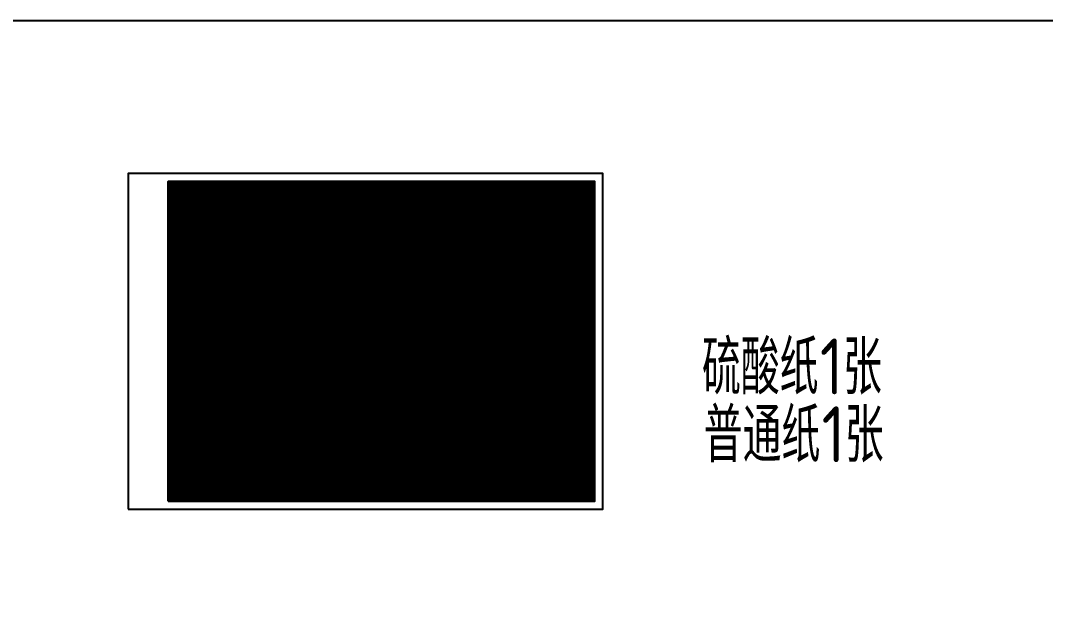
# Model space of a CAD drawing. Header units: millimetres. Extents: x 38046 to 69892, y 8139 to 15731.
# Drawn here: x 42088 to 42730, y 13025 to 13397 of the extents above; entities that cross this region are included whole.
import ezdxf

# ---------------------------------------------------------------- set-up
doc = ezdxf.new("R2010")
doc.units = ezdxf.units.MM
doc.header["$LTSCALE"] = 1000
doc.header["$MEASUREMENT"] = 0
doc.layers.get('0').update_dxf_attribs({"color": 3})
for name, color, linetype in [('PUB_TEXT', 3, 'Continuous'), ('PUB_TITLE', 4, 'Continuous'), ('图层3', 253, 'Continuous')]:
    doc.layers.add(name, color=color, linetype=linetype)
doc.layers.add('图层2', color=7, linetype='Continuous', true_color=0xd6d6d6)
doc.styles.get("Standard").update_dxf_attribs({"font": 'gbenor.shx', "bigfont": 'gbcbig.shx'})

msp = doc.modelspace()

# ---------------------------------------------------------------- linework, layer by layer
for p, q in [((42447.84, 13296.29), (42180.84, 13296.29)), ((42180.84, 13096.29), (42180.84, 13296.29)), ((42180.84, 13096.29), (42180.84, 13296.29)), ((42180.84, 13096.29), (42180.84, 13296.29)), ((42190.84, 13096.29), (42190.84, 13296.29)), ((42190.84, 13096.29), (42190.84, 13296.29)), ((42200.84, 13096.29), (42200.84, 13296.29)), ((42210.84, 13096.29), (42210.84, 13296.29)), ((42220.84, 13096.29), (42220.84, 13296.29)), ((42230.84, 13096.29), (42230.84, 13296.29)), ((42240.84, 13096.29), (42240.84, 13296.29)), ((42250.84, 13096.29), (42250.84, 13296.29)), ((42260.84, 13096.29), (42260.84, 13296.29)), ((42270.84, 13096.29), (42270.84, 13296.29)), ((42280.84, 13096.29), (42280.84, 13296.29)), ((42290.84, 13096.29), (42290.84, 13296.29)), ((42300.84, 13096.29), (42300.84, 13296.29)), ((42310.84, 13096.29), (42310.84, 13296.29)), ((42310.84, 13096.29), (42310.84, 13296.29)), ((42320.84, 13096.29), (42320.84, 13296.29)), ((42330.84, 13096.29), (42330.84, 13296.29)), ((42340.84, 13096.29), (42340.84, 13296.29)), ((42350.84, 13096.29), (42350.84, 13296.29)), ((42360.84, 13096.29), (42360.84, 13296.29)), ((42370.84, 13096.29), (42370.84, 13296.29)), ((42370.84, 13096.29), (42370.84, 13296.29)), ((42380.84, 13096.29), (42380.84, 13296.29)), ((42390.84, 13096.29), (42390.84, 13296.29)), ((42400.84, 13096.29), (42400.84, 13296.29)), ((42410.84, 13096.29), (42410.84, 13296.29)), ((42420.84, 13096.29), (42420.84, 13296.29)), ((42430.84, 13096.29), (42430.84, 13296.29)), ((42440.84, 13096.29), (42440.84, 13296.29)), ((42447.84, 13286.29), (42180.84, 13286.29)), ((42447.84, 13276.29), (42180.84, 13276.29)), ((42447.84, 13266.29), (42180.84, 13266.29)), ((42447.84, 13256.29), (42180.84, 13256.29)), ((42447.84, 13246.29), (42180.84, 13246.29)), ((42447.84, 13236.29), (42180.84, 13236.29)), ((42447.84, 13236.29), (42180.84, 13236.29)), ((42447.84, 13226.29), (42180.84, 13226.29)), ((42447.84, 13216.29), (42180.84, 13216.29)), ((42447.84, 13206.29), (42180.84, 13206.29)), ((42447.84, 13196.29), (42180.84, 13196.29)), ((42447.84, 13186.29), (42180.84, 13186.29)), ((42447.84, 13176.29), (42180.84, 13176.29)), ((42447.84, 13166.29), (42180.84, 13166.29)), ((42447.84, 13156.29), (42180.84, 13156.29)), ((42447.84, 13146.29), (42180.84, 13146.29)), ((42447.84, 13136.29), (42180.84, 13136.29)), ((42447.84, 13126.29), (42180.84, 13126.29)), ((42447.84, 13116.29), (42180.84, 13116.29)), ((42447.84, 13116.29), (42180.84, 13116.29)), ((42447.84, 13106.29), (42180.84, 13106.29)), ((42447.84, 13106.29), (42180.84, 13106.29)), ((42447.84, 13106.29), (42180.84, 13106.29)), ((42447.84, 13096.29), (42180.84, 13096.29))]:
    msp.add_line(p, q)
at = {"layer": 'PUB_TITLE'}
for points in [[(42155.84, 13091.29), (42452.84, 13091.29), (42452.84, 13301.29), (42155.84, 13301.29)], [(42180.84, 13096.29), (42447.84, 13096.29), (42447.84, 13296.29), (42180.84, 13296.29)]]:
    msp.add_lwpolyline(points, close=True, dxfattribs=at)
at = {"layer": '图层2'}
for p, q in [((42447.84, 13296.29), (42180.84, 13296.29)), ((42180.84, 13296.29), (42180.84, 13096.29)), ((42447.84, 13295.29), (42180.84, 13295.29)), ((42447.84, 13294.29), (42180.84, 13294.29)), ((42447.84, 13293.29), (42180.84, 13293.29)), ((42181.84, 13296.29), (42181.84, 13096.29)), ((42182.84, 13296.29), (42182.84, 13096.29)), ((42183.84, 13296.29), (42183.84, 13096.29)), ((42184.84, 13296.29), (42184.84, 13096.29)), ((42185.84, 13296.29), (42185.84, 13096.29)), ((42186.84, 13296.29), (42186.84, 13096.29)), ((42187.84, 13296.29), (42187.84, 13096.29)), ((42188.84, 13296.29), (42188.84, 13096.29)), ((42189.84, 13296.29), (42189.84, 13096.29)), ((42191.84, 13296.29), (42191.84, 13096.29)), ((42192.84, 13296.29), (42192.84, 13096.29)), ((42193.84, 13296.29), (42193.84, 13096.29)), ((42194.84, 13296.29), (42194.84, 13096.29)), ((42195.84, 13296.29), (42195.84, 13096.29)), ((42196.84, 13296.29), (42196.84, 13096.29)), ((42197.84, 13296.29), (42197.84, 13096.29)), ((42198.84, 13296.29), (42198.84, 13096.29)), ((42199.84, 13296.29), (42199.84, 13096.29)), ((42201.84, 13296.29), (42201.84, 13096.29)), ((42202.84, 13296.29), (42202.84, 13096.29)), ((42203.84, 13296.29), (42203.84, 13096.29)), ((42204.84, 13296.29), (42204.84, 13096.29)), ((42205.84, 13296.29), (42205.84, 13096.29)), ((42206.84, 13296.29), (42206.84, 13096.29)), ((42207.84, 13296.29), (42207.84, 13096.29)), ((42208.84, 13296.29), (42208.84, 13096.29)), ((42209.84, 13296.29), (42209.84, 13096.29)), ((42211.84, 13296.29), (42211.84, 13096.29)), ((42212.84, 13296.29), (42212.84, 13096.29)), ((42213.84, 13296.29), (42213.84, 13096.29)), ((42214.84, 13296.29), (42214.84, 13096.29)), ((42215.84, 13296.29), (42215.84, 13096.29)), ((42216.84, 13296.29), (42216.84, 13096.29)), ((42217.84, 13296.29), (42217.84, 13096.29)), ((42218.84, 13296.29), (42218.84, 13096.29)), ((42219.84, 13296.29), (42219.84, 13096.29)), ((42221.84, 13296.29), (42221.84, 13096.29)), ((42222.84, 13296.29), (42222.84, 13096.29)), ((42223.84, 13296.29), (42223.84, 13096.29)), ((42224.84, 13296.29), (42224.84, 13096.29)), ((42225.84, 13296.29), (42225.84, 13096.29)), ((42226.84, 13296.29), (42226.84, 13096.29)), ((42227.84, 13296.29), (42227.84, 13096.29)), ((42228.84, 13296.29), (42228.84, 13096.29)), ((42229.84, 13296.29), (42229.84, 13096.29)), ((42231.84, 13296.29), (42231.84, 13096.29)), ((42232.84, 13296.29), (42232.84, 13096.29)), ((42233.84, 13296.29), (42233.84, 13096.29)), ((42234.84, 13296.29), (42234.84, 13096.29)), ((42235.84, 13296.29), (42235.84, 13096.29)), ((42236.84, 13296.29), (42236.84, 13096.29)), ((42237.84, 13296.29), (42237.84, 13096.29)), ((42238.84, 13296.29), (42238.84, 13096.29)), ((42239.84, 13296.29), (42239.84, 13096.29)), ((42241.84, 13296.29), (42241.84, 13096.29)), ((42242.84, 13296.29), (42242.84, 13096.29)), ((42243.84, 13296.29), (42243.84, 13096.29)), ((42244.84, 13296.29), (42244.84, 13096.29)), ((42245.84, 13296.29), (42245.84, 13096.29)), ((42246.84, 13296.29), (42246.84, 13096.29)), ((42247.84, 13296.29), (42247.84, 13096.29)), ((42248.84, 13296.29), (42248.84, 13096.29)), ((42249.84, 13296.29), (42249.84, 13096.29)), ((42251.84, 13296.29), (42251.84, 13096.29)), ((42252.84, 13296.29), (42252.84, 13096.29)), ((42253.84, 13296.29), (42253.84, 13096.29)), ((42254.84, 13296.29), (42254.84, 13096.29)), ((42255.84, 13296.29), (42255.84, 13096.29)), ((42256.84, 13296.29), (42256.84, 13096.29)), ((42257.84, 13296.29), (42257.84, 13096.29)), ((42258.84, 13296.29), (42258.84, 13096.29)), ((42259.84, 13296.29), (42259.84, 13096.29)), ((42261.84, 13296.29), (42261.84, 13096.29)), ((42262.84, 13296.29), (42262.84, 13096.29)), ((42263.84, 13296.29), (42263.84, 13096.29)), ((42264.84, 13296.29), (42264.84, 13096.29)), ((42265.84, 13296.29), (42265.84, 13096.29)), ((42266.84, 13296.29), (42266.84, 13096.29)), ((42267.84, 13296.29), (42267.84, 13096.29)), ((42268.84, 13296.29), (42268.84, 13096.29)), ((42269.84, 13296.29), (42269.84, 13096.29)), ((42271.84, 13296.29), (42271.84, 13096.29)), ((42272.84, 13296.29), (42272.84, 13096.29)), ((42273.84, 13296.29), (42273.84, 13096.29)), ((42274.84, 13296.29), (42274.84, 13096.29)), ((42275.84, 13296.29), (42275.84, 13096.29)), ((42276.84, 13296.29), (42276.84, 13096.29)), ((42277.84, 13296.29), (42277.84, 13096.29)), ((42278.84, 13296.29), (42278.84, 13096.29)), ((42279.84, 13296.29), (42279.84, 13096.29)), ((42281.84, 13296.29), (42281.84, 13096.29)), ((42282.84, 13296.29), (42282.84, 13096.29)), ((42283.84, 13296.29), (42283.84, 13096.29)), ((42284.84, 13296.29), (42284.84, 13096.29)), ((42285.84, 13296.29), (42285.84, 13096.29)), ((42286.84, 13296.29), (42286.84, 13096.29)), ((42287.84, 13296.29), (42287.84, 13096.29)), ((42288.84, 13296.29), (42288.84, 13096.29)), ((42289.84, 13296.29), (42289.84, 13096.29)), ((42291.84, 13296.29), (42291.84, 13096.29)), ((42292.84, 13296.29), (42292.84, 13096.29)), ((42293.84, 13296.29), (42293.84, 13096.29)), ((42294.84, 13296.29), (42294.84, 13096.29)), ((42295.84, 13296.29), (42295.84, 13096.29)), ((42296.84, 13296.29), (42296.84, 13096.29)), ((42297.84, 13296.29), (42297.84, 13096.29)), ((42298.84, 13296.29), (42298.84, 13096.29)), ((42299.84, 13296.29), (42299.84, 13096.29)), ((42301.84, 13296.29), (42301.84, 13096.29)), ((42302.84, 13296.29), (42302.84, 13096.29)), ((42303.84, 13296.29), (42303.84, 13096.29)), ((42304.84, 13296.29), (42304.84, 13096.29)), ((42305.84, 13296.29), (42305.84, 13096.29)), ((42306.84, 13296.29), (42306.84, 13096.29)), ((42307.84, 13296.29), (42307.84, 13096.29)), ((42308.84, 13296.29), (42308.84, 13096.29)), ((42309.84, 13296.29), (42309.84, 13096.29)), ((42311.84, 13296.29), (42311.84, 13096.29)), ((42312.84, 13296.29), (42312.84, 13096.29)), ((42313.84, 13296.29), (42313.84, 13096.29)), ((42314.84, 13296.29), (42314.84, 13096.29)), ((42315.84, 13296.29), (42315.84, 13096.29)), ((42316.84, 13296.29), (42316.84, 13096.29)), ((42317.84, 13296.29), (42317.84, 13096.29)), ((42318.84, 13296.29), (42318.84, 13096.29)), ((42319.84, 13296.29), (42319.84, 13096.29)), ((42321.84, 13296.29), (42321.84, 13096.29)), ((42322.84, 13296.29), (42322.84, 13096.29)), ((42323.84, 13296.29), (42323.84, 13096.29)), ((42324.84, 13296.29), (42324.84, 13096.29)), ((42325.84, 13296.29), (42325.84, 13096.29)), ((42326.84, 13296.29), (42326.84, 13096.29)), ((42327.84, 13296.29), (42327.84, 13096.29)), ((42328.84, 13296.29), (42328.84, 13096.29)), ((42329.84, 13296.29), (42329.84, 13096.29)), ((42331.84, 13296.29), (42331.84, 13096.29)), ((42332.84, 13296.29), (42332.84, 13096.29)), ((42333.84, 13296.29), (42333.84, 13096.29)), ((42334.84, 13296.29), (42334.84, 13096.29)), ((42335.84, 13296.29), (42335.84, 13096.29)), ((42336.84, 13296.29), (42336.84, 13096.29)), ((42337.84, 13296.29), (42337.84, 13096.29)), ((42338.84, 13296.29), (42338.84, 13096.29)), ((42339.84, 13296.29), (42339.84, 13096.29)), ((42341.84, 13296.29), (42341.84, 13096.29)), ((42342.84, 13296.29), (42342.84, 13096.29)), ((42343.84, 13296.29), (42343.84, 13096.29)), ((42344.84, 13296.29), (42344.84, 13096.29)), ((42345.84, 13296.29), (42345.84, 13096.29)), ((42346.84, 13296.29), (42346.84, 13096.29)), ((42347.84, 13296.29), (42347.84, 13096.29)), ((42348.84, 13296.29), (42348.84, 13096.29)), ((42349.84, 13296.29), (42349.84, 13096.29)), ((42351.84, 13296.29), (42351.84, 13096.29)), ((42352.84, 13296.29), (42352.84, 13096.29)), ((42353.84, 13296.29), (42353.84, 13096.29)), ((42354.84, 13296.29), (42354.84, 13096.29)), ((42355.84, 13296.29), (42355.84, 13096.29)), ((42356.84, 13296.29), (42356.84, 13096.29)), ((42357.84, 13296.29), (42357.84, 13096.29)), ((42358.84, 13296.29), (42358.84, 13096.29)), ((42359.84, 13296.29), (42359.84, 13096.29)), ((42361.84, 13296.29), (42361.84, 13096.29)), ((42362.84, 13296.29), (42362.84, 13096.29)), ((42363.84, 13296.29), (42363.84, 13096.29)), ((42364.84, 13296.29), (42364.84, 13096.29)), ((42365.84, 13296.29), (42365.84, 13096.29)), ((42366.84, 13296.29), (42366.84, 13096.29)), ((42367.84, 13296.29), (42367.84, 13096.29)), ((42368.84, 13296.29), (42368.84, 13096.29)), ((42369.84, 13296.29), (42369.84, 13096.29)), ((42371.84, 13296.29), (42371.84, 13096.29)), ((42372.84, 13296.29), (42372.84, 13096.29)), ((42373.84, 13296.29), (42373.84, 13096.29)), ((42374.84, 13296.29), (42374.84, 13096.29)), ((42375.84, 13296.29), (42375.84, 13096.29)), ((42376.84, 13296.29), (42376.84, 13096.29)), ((42377.84, 13296.29), (42377.84, 13096.29)), ((42377.84, 13296.29), (42377.84, 13096.29)), ((42378.84, 13296.29), (42378.84, 13096.29)), ((42378.84, 13296.29), (42378.84, 13096.29)), ((42379.84, 13296.29), (42379.84, 13096.29)), ((42379.84, 13296.29), (42379.84, 13096.29)), ((42381.84, 13296.29), (42381.84, 13096.29)), ((42382.84, 13296.29), (42382.84, 13096.29)), ((42383.84, 13296.29), (42383.84, 13096.29)), ((42384.84, 13296.29), (42384.84, 13096.29)), ((42385.84, 13296.29), (42385.84, 13096.29)), ((42386.84, 13296.29), (42386.84, 13096.29)), ((42387.84, 13296.29), (42387.84, 13096.29)), ((42388.84, 13296.29), (42388.84, 13096.29)), ((42389.84, 13296.29), (42389.84, 13096.29)), ((42391.84, 13296.29), (42391.84, 13096.29)), ((42392.84, 13296.29), (42392.84, 13096.29)), ((42393.84, 13296.29), (42393.84, 13096.29)), ((42394.84, 13296.29), (42394.84, 13096.29)), ((42395.84, 13296.29), (42395.84, 13096.29)), ((42396.84, 13296.29), (42396.84, 13096.29)), ((42397.84, 13296.29), (42397.84, 13096.29)), ((42398.84, 13296.29), (42398.84, 13096.29)), ((42399.84, 13296.29), (42399.84, 13096.29)), ((42401.84, 13296.29), (42401.84, 13096.29)), ((42402.84, 13296.29), (42402.84, 13096.29)), ((42403.84, 13296.29), (42403.84, 13096.29)), ((42404.84, 13296.29), (42404.84, 13096.29)), ((42405.84, 13296.29), (42405.84, 13096.29)), ((42406.84, 13296.29), (42406.84, 13096.29)), ((42407.84, 13296.29), (42407.84, 13096.29)), ((42408.84, 13296.29), (42408.84, 13096.29)), ((42409.84, 13296.29), (42409.84, 13096.29)), ((42411.84, 13296.29), (42411.84, 13096.29)), ((42412.84, 13296.29), (42412.84, 13096.29)), ((42413.84, 13296.29), (42413.84, 13096.29)), ((42414.84, 13296.29), (42414.84, 13096.29)), ((42415.84, 13296.29), (42415.84, 13096.29)), ((42416.84, 13296.29), (42416.84, 13096.29)), ((42417.84, 13296.29), (42417.84, 13096.29)), ((42418.84, 13296.29), (42418.84, 13096.29)), ((42419.84, 13296.29), (42419.84, 13096.29)), ((42421.84, 13296.29), (42421.84, 13096.29)), ((42422.84, 13296.29), (42422.84, 13096.29)), ((42423.84, 13296.29), (42423.84, 13096.29)), ((42424.84, 13296.29), (42424.84, 13096.29)), ((42425.84, 13296.29), (42425.84, 13096.29)), ((42426.84, 13296.29), (42426.84, 13096.29)), ((42427.84, 13296.29), (42427.84, 13096.29)), ((42428.84, 13296.29), (42428.84, 13096.29)), ((42429.84, 13296.29), (42429.84, 13096.29)), ((42431.84, 13296.29), (42431.84, 13096.29)), ((42432.84, 13296.29), (42432.84, 13096.29)), ((42433.84, 13296.29), (42433.84, 13096.29)), ((42434.84, 13296.29), (42434.84, 13096.29)), ((42435.84, 13296.29), (42435.84, 13096.29)), ((42436.84, 13296.29), (42436.84, 13096.29)), ((42437.84, 13296.29), (42437.84, 13096.29)), ((42437.84, 13296.29), (42437.84, 13096.29)), ((42438.84, 13296.29), (42438.84, 13096.29)), ((42438.84, 13296.29), (42438.84, 13096.29)), ((42439.84, 13296.29), (42439.84, 13096.29)), ((42439.84, 13296.29), (42439.84, 13096.29)), ((42441.84, 13296.29), (42441.84, 13096.29)), ((42442.84, 13296.29), (42442.84, 13096.29)), ((42443.84, 13296.29), (42443.84, 13096.29)), ((42444.84, 13296.29), (42444.84, 13096.29)), ((42445.84, 13296.29), (42445.84, 13096.29)), ((42446.84, 13296.29), (42446.84, 13096.29)), ((42447.84, 13292.29), (42180.84, 13292.29)), ((42447.84, 13291.29), (42180.84, 13291.29)), ((42447.84, 13290.29), (42180.84, 13290.29)), ((42447.84, 13289.29), (42180.84, 13289.29)), ((42447.84, 13288.29), (42180.84, 13288.29)), ((42447.84, 13287.29), (42180.84, 13287.29)), ((42447.84, 13285.29), (42180.84, 13285.29)), ((42447.84, 13284.29), (42180.84, 13284.29)), ((42447.84, 13283.29), (42180.84, 13283.29)), ((42447.84, 13282.29), (42180.84, 13282.29)), ((42447.84, 13281.29), (42180.84, 13281.29)), ((42447.84, 13280.29), (42180.84, 13280.29)), ((42447.84, 13279.29), (42180.84, 13279.29)), ((42447.84, 13278.29), (42180.84, 13278.29)), ((42447.84, 13277.29), (42180.84, 13277.29)), ((42447.84, 13275.29), (42180.84, 13275.29)), ((42447.84, 13274.29), (42180.84, 13274.29)), ((42447.84, 13273.29), (42180.84, 13273.29)), ((42447.84, 13272.29), (42180.84, 13272.29)), ((42447.84, 13271.29), (42180.84, 13271.29)), ((42447.84, 13270.29), (42180.84, 13270.29)), ((42447.84, 13269.29), (42180.84, 13269.29)), ((42447.84, 13268.29), (42180.84, 13268.29)), ((42447.84, 13267.29), (42180.84, 13267.29)), ((42447.84, 13265.29), (42180.84, 13265.29)), ((42447.84, 13264.29), (42180.84, 13264.29)), ((42447.84, 13263.29), (42180.84, 13263.29)), ((42447.84, 13262.29), (42180.84, 13262.29)), ((42447.84, 13261.29), (42180.84, 13261.29)), ((42447.84, 13260.29), (42180.84, 13260.29)), ((42447.84, 13259.29), (42180.84, 13259.29)), ((42447.84, 13258.29), (42180.84, 13258.29)), ((42447.84, 13257.29), (42180.84, 13257.29)), ((42447.84, 13255.29), (42180.84, 13255.29)), ((42447.84, 13254.29), (42180.84, 13254.29)), ((42447.84, 13253.29), (42180.84, 13253.29)), ((42447.84, 13252.29), (42180.84, 13252.29)), ((42447.84, 13251.29), (42180.84, 13251.29)), ((42447.84, 13250.29), (42180.84, 13250.29)), ((42447.84, 13249.29), (42180.84, 13249.29)), ((42447.84, 13248.29), (42180.84, 13248.29)), ((42447.84, 13247.29), (42180.84, 13247.29)), ((42447.84, 13245.29), (42180.84, 13245.29)), ((42447.84, 13244.29), (42180.84, 13244.29)), ((42447.84, 13243.29), (42180.84, 13243.29)), ((42447.84, 13242.29), (42180.84, 13242.29)), ((42447.84, 13241.29), (42180.84, 13241.29)), ((42447.84, 13240.29), (42180.84, 13240.29)), ((42447.84, 13239.29), (42180.84, 13239.29)), ((42447.84, 13238.29), (42180.84, 13238.29)), ((42447.84, 13237.29), (42180.84, 13237.29)), ((42447.84, 13235.29), (42180.84, 13235.29)), ((42447.84, 13234.29), (42180.84, 13234.29)), ((42447.84, 13233.29), (42180.84, 13233.29)), ((42447.84, 13232.29), (42180.84, 13232.29)), ((42447.84, 13231.29), (42180.84, 13231.29)), ((42447.84, 13230.29), (42180.84, 13230.29)), ((42447.84, 13229.29), (42180.84, 13229.29)), ((42447.84, 13228.29), (42180.84, 13228.29)), ((42447.84, 13227.29), (42180.84, 13227.29)), ((42447.84, 13225.29), (42180.84, 13225.29)), ((42447.84, 13224.29), (42180.84, 13224.29)), ((42447.84, 13223.29), (42180.84, 13223.29)), ((42447.84, 13222.29), (42180.84, 13222.29)), ((42447.84, 13221.29), (42180.84, 13221.29)), ((42447.84, 13220.29), (42180.84, 13220.29)), ((42447.84, 13219.29), (42180.84, 13219.29)), ((42447.84, 13218.29), (42180.84, 13218.29)), ((42447.84, 13217.29), (42180.84, 13217.29)), ((42447.84, 13215.29), (42180.84, 13215.29)), ((42447.84, 13214.29), (42180.84, 13214.29)), ((42447.84, 13213.29), (42180.84, 13213.29)), ((42447.84, 13212.29), (42180.84, 13212.29)), ((42447.84, 13211.29), (42180.84, 13211.29)), ((42447.84, 13210.29), (42180.84, 13210.29)), ((42447.84, 13209.29), (42180.84, 13209.29)), ((42447.84, 13208.29), (42180.84, 13208.29)), ((42447.84, 13207.29), (42180.84, 13207.29)), ((42447.84, 13205.29), (42180.84, 13205.29)), ((42447.84, 13204.29), (42180.84, 13204.29)), ((42447.84, 13203.29), (42180.84, 13203.29)), ((42447.84, 13202.29), (42180.84, 13202.29)), ((42447.84, 13201.29), (42180.84, 13201.29)), ((42447.84, 13200.29), (42180.84, 13200.29)), ((42447.84, 13199.29), (42180.84, 13199.29)), ((42447.84, 13198.29), (42180.84, 13198.29)), ((42447.84, 13197.29), (42180.84, 13197.29)), ((42447.84, 13195.29), (42180.84, 13195.29)), ((42447.84, 13194.29), (42180.84, 13194.29)), ((42447.84, 13193.29), (42180.84, 13193.29)), ((42447.84, 13192.29), (42180.84, 13192.29)), ((42447.84, 13191.29), (42180.84, 13191.29)), ((42447.84, 13190.29), (42180.84, 13190.29)), ((42447.84, 13189.29), (42180.84, 13189.29)), ((42447.84, 13188.29), (42180.84, 13188.29)), ((42447.84, 13187.29), (42180.84, 13187.29)), ((42447.84, 13185.29), (42180.84, 13185.29)), ((42447.84, 13184.29), (42180.84, 13184.29)), ((42447.84, 13183.29), (42180.84, 13183.29)), ((42447.84, 13182.29), (42180.84, 13182.29)), ((42447.84, 13181.29), (42180.84, 13181.29)), ((42447.84, 13180.29), (42180.84, 13180.29)), ((42447.84, 13179.29), (42180.84, 13179.29)), ((42447.84, 13178.29), (42180.84, 13178.29)), ((42447.84, 13177.29), (42180.84, 13177.29)), ((42447.84, 13175.29), (42180.84, 13175.29)), ((42447.84, 13174.29), (42180.84, 13174.29)), ((42447.84, 13173.29), (42180.84, 13173.29)), ((42447.84, 13172.29), (42180.84, 13172.29)), ((42447.84, 13171.29), (42180.84, 13171.29)), ((42447.84, 13170.29), (42180.84, 13170.29)), ((42447.84, 13169.29), (42180.84, 13169.29)), ((42447.84, 13168.29), (42180.84, 13168.29)), ((42447.84, 13167.29), (42180.84, 13167.29)), ((42447.84, 13165.29), (42180.84, 13165.29)), ((42447.84, 13164.29), (42180.84, 13164.29)), ((42447.84, 13163.29), (42180.84, 13163.29)), ((42447.84, 13162.29), (42180.84, 13162.29)), ((42447.84, 13161.29), (42180.84, 13161.29)), ((42447.84, 13160.29), (42180.84, 13160.29)), ((42447.84, 13159.29), (42180.84, 13159.29)), ((42447.84, 13158.29), (42180.84, 13158.29)), ((42447.84, 13157.29), (42180.84, 13157.29)), ((42447.84, 13155.29), (42180.84, 13155.29)), ((42447.84, 13154.29), (42180.84, 13154.29)), ((42447.84, 13153.29), (42180.84, 13153.29)), ((42447.84, 13152.29), (42180.84, 13152.29)), ((42447.84, 13151.29), (42180.84, 13151.29)), ((42447.84, 13150.29), (42180.84, 13150.29)), ((42447.84, 13149.29), (42180.84, 13149.29)), ((42447.84, 13148.29), (42180.84, 13148.29)), ((42447.84, 13147.29), (42180.84, 13147.29)), ((42447.84, 13145.29), (42180.84, 13145.29)), ((42447.84, 13144.29), (42180.84, 13144.29)), ((42447.84, 13143.29), (42180.84, 13143.29)), ((42447.84, 13142.29), (42180.84, 13142.29)), ((42447.84, 13141.29), (42180.84, 13141.29)), ((42447.84, 13140.29), (42180.84, 13140.29)), ((42447.84, 13139.29), (42180.84, 13139.29)), ((42447.84, 13138.29), (42180.84, 13138.29)), ((42447.84, 13137.29), (42180.84, 13137.29)), ((42447.84, 13135.29), (42180.84, 13135.29)), ((42447.84, 13134.29), (42180.84, 13134.29)), ((42447.84, 13133.29), (42180.84, 13133.29)), ((42447.84, 13132.29), (42180.84, 13132.29)), ((42447.84, 13131.29), (42180.84, 13131.29)), ((42447.84, 13130.29), (42180.84, 13130.29)), ((42447.84, 13129.29), (42180.84, 13129.29)), ((42447.84, 13128.29), (42180.84, 13128.29)), ((42447.84, 13127.29), (42180.84, 13127.29)), ((42447.84, 13125.29), (42180.84, 13125.29)), ((42447.84, 13124.29), (42180.84, 13124.29)), ((42447.84, 13123.29), (42180.84, 13123.29)), ((42447.84, 13122.29), (42180.84, 13122.29)), ((42447.84, 13121.29), (42180.84, 13121.29)), ((42447.84, 13120.29), (42180.84, 13120.29)), ((42447.84, 13119.29), (42180.84, 13119.29)), ((42447.84, 13118.29), (42180.84, 13118.29)), ((42447.84, 13117.29), (42180.84, 13117.29)), ((42447.84, 13115.29), (42180.84, 13115.29)), ((42447.84, 13114.29), (42180.84, 13114.29)), ((42447.84, 13113.29), (42180.84, 13113.29)), ((42447.84, 13112.29), (42180.84, 13112.29)), ((42447.84, 13111.29), (42180.84, 13111.29)), ((42447.84, 13110.29), (42180.84, 13110.29)), ((42447.84, 13109.29), (42180.84, 13109.29)), ((42447.84, 13108.29), (42180.84, 13108.29)), ((42447.84, 13107.29), (42180.84, 13107.29)), ((42447.84, 13105.29), (42180.84, 13105.29)), ((42447.84, 13104.29), (42180.84, 13104.29)), ((42447.84, 13103.29), (42180.84, 13103.29)), ((42447.84, 13102.29), (42180.84, 13102.29)), ((42447.84, 13101.29), (42180.84, 13101.29)), ((42447.84, 13100.29), (42180.84, 13100.29)), ((42447.84, 13099.29), (42180.84, 13099.29)), ((42447.84, 13099.29), (42180.84, 13099.29)), ((42447.84, 13098.29), (42180.84, 13098.29)), ((42447.84, 13098.29), (42180.84, 13098.29)), ((42447.84, 13097.29), (42180.84, 13097.29)), ((42447.84, 13097.29), (42180.84, 13097.29))]:
    msp.add_line(p, q, dxfattribs=at)
at = {"layer": '图层3', "color": 1}
msp.add_lwpolyline([(38045.89, 13396.86), (46412.98, 13396.86), (46412.98, 12621.35), (38045.89, 12621.35)], close=True, dxfattribs=at)

# ---------------------------------------------------------------- texts
at = {"layer": 'PUB_TEXT'}
for s, height, p in [('硫酸纸', 33.759, (42514.98, 13163.03)), ('1', 35, (42588.71, 13163.03)), ('张', 33.76, (42603.29, 13163.03)), ('普通纸', 33.759, (42516.12, 13120.6)), ('1', 35, (42589.84, 13120.6)), ('张', 33.76, (42604.42, 13120.6)), ('1:1000', 3.5, (42433, 13096.85))]:
    msp.add_text(s, height=height, dxfattribs=at).set_placement(p)

doc.saveas('drawing.dxf')
